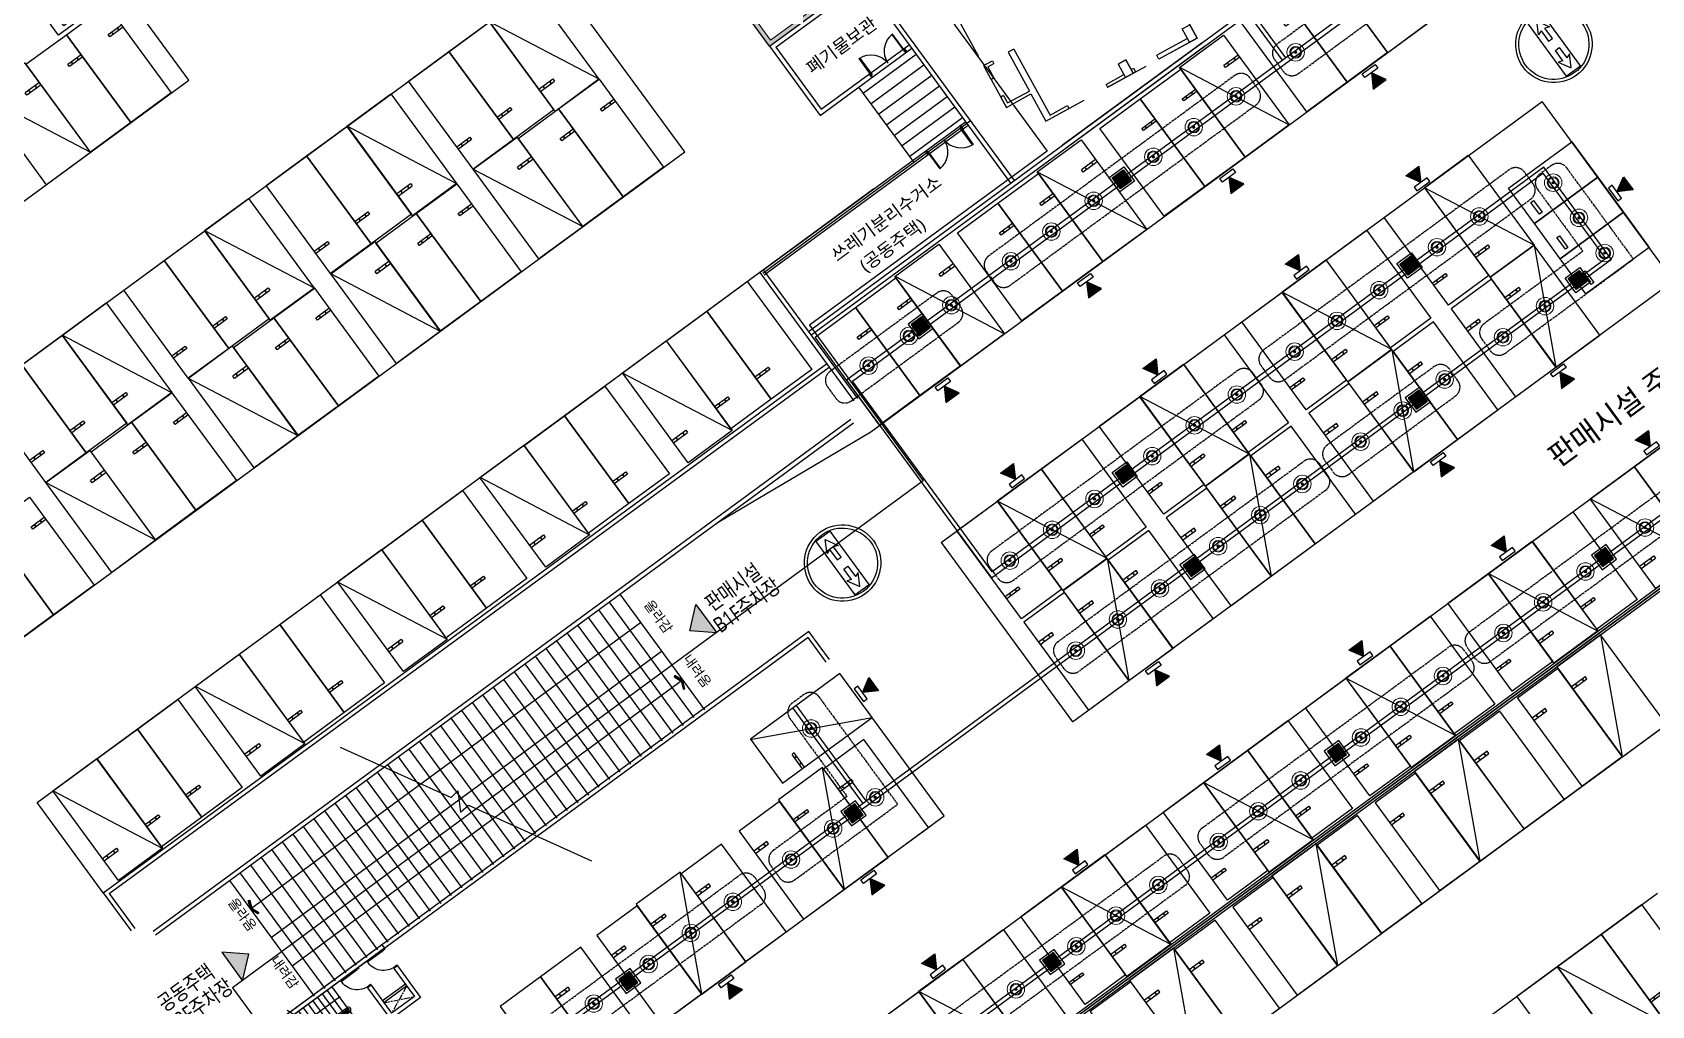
# Model space of a CAD drawing. Header units: millimetres. Extents: x 75184266 to 76346726, y -35850126 to -33679385.
# Drawn here: x 75401790 to 75476081, y -34587487 to -34542868 of the extents above; entities that cross this region are included whole.
import ezdxf
from ezdxf.enums import TextEntityAlignment as Align

# ---------------------------------------------------------------- set-up
doc = ezdxf.new("R2010")
doc.units = ezdxf.units.MM
doc.header["$LTSCALE"] = 50
doc.header["$MEASUREMENT"] = 0
for name, pattern in [('ACAD_ISO10W100', [18.5, 12, -3, 0.5, -3]), ('CONTINOUS', [0]), ('HIDDEN', [0.375, 0.25, -0.125]), ('XR-지하3층$0$H', [1.3, 0.8, -0.5]), ('XR-지하3층$0$HIDDEN2', [0.1875, 0.125, -0.0625]), ('단지배치도$0$PHANTOM2', [31.75, 15.875, -3.175, 3.175, -3.175, 3.175, -3.175])]:
    doc.linetypes.add(name, pattern=pattern)
doc.layers.get('0').update_dxf_attribs({"linetype": 'CONTINUOUS'})
doc.layers.add('1-주차면센서', color=3, linetype='CONTINUOUS', lineweight=15)
for name, color, linetype in [('2-주차안내등', 2, 'CONTINUOUS'), ('3-SIO', 1, 'CONTINUOUS'), ('CON', 2, 'CONTINUOUS'), ('DK1', 6, 'CONTINUOUS'), ('DOOR', 7, 'CONTINUOUS'), ('HD', 7, 'CONTINUOUS'), ('open', 1, 'ACAD_ISO10W100'), ('PARKING', 7, 'CONTINUOUS'), ('RACEWAY', 4, 'HIDDEN'), ('W1', 3, 'CONTINUOUS'), ('XR-지하3층$0$1HIDDEN2', 1, 'XR-지하3층$0$HIDDEN2'), ('XR-지하3층$0$5', 5, 'CONTINUOUS'), ('XR-지하3층$0$a-door', 6, 'CONTINUOUS'), ('XR-지하3층$0$A-주차', 9, 'CONTINUOUS'), ('XR-지하3층$0$hat', 8, 'CONTINUOUS'), ('XR-지하3층$0$일반주차', 8, 'CONTINUOUS'), ('XR-지하3층$0$장애인', 11, 'CONTINUOUS'), ('XR-지하3층$0$확장형주차', 8, 'CONTINUOUS'), ('유도관제-RECWAY', 4, 'CONTINOUS')]:
    doc.layers.add(name, color=color, linetype=linetype)
doc.layers.add('건축', color=8, linetype='CONTINUOUS', plot=False)
doc.styles.add('XR-지하3층$0$맑은고딕', font='malgun.ttf')
doc.styles.add('XR-지하3층$0$울릉도m', font='malgun.ttf')
doc.styles.add('XR-지하3층$0$유형1', font='malgun.ttf')

# ---------------------------------------------------------------- blocks, each defined once
blk = doc.blocks.new('XR-지하3층$0$ARROWX')
blk.add_lwpolyline([(-0.2, -0.5), (-0.293, -0.463), (-0.108, 0), (-0.293, 0.463), (-0.2, 0.5), (0, 0)], close=True)
for points in [[(-0.2, 0.5), (-0.293, 0.463), (0, 0), (-0.108, 0)], [(0, 0), (-0.108, 0), (-0.2, -0.5), (-0.293, -0.463)]]:
    blk.add_solid(points)
blk = doc.blocks.new('XR-지하3층$0$확장형 주차')
at = {"layer": 'XR-지하3층$0$확장형주차', "color": 7}
for p, q in [((0, 3965), (800, 3965)), ((0, 3835), (800, 3835)), ((800, 3835), (800, 3965))]:
    blk.add_line(p, q, dxfattribs=at)
blk.add_lwpolyline([(2500, 5100), (0, 0)], dxfattribs=at)
blk.add_lwpolyline([(2500, 5091), (0, 5091), (0, -9), (2500, -9)], close=True, dxfattribs=at)
for centre in [(238, 3900), (613, 3900)]:
    blk.add_circle(centre, 17.5, dxfattribs=at)
blk = doc.blocks.new('XR-지하3층$0$일반형 주차')
at = {"layer": 'XR-지하3층$0$일반주차'}
for p, q in [((750, 3865), (0, 3865)), ((0, 3735), (750, 3735)), ((750, 3735), (750, 3865))]:
    blk.add_line(p, q, dxfattribs=at)
blk.add_lwpolyline([(2300, 5000), (0, 5000), (0, 0), (2300, 0)], close=True, dxfattribs=at)
for centre in [(238, 3800), (563, 3800)]:
    blk.add_circle(centre, 17.5, dxfattribs=at)
blk = doc.blocks.new('XR-지하3층$0$A$C73B52ADF')
at = {"layer": 'XR-지하3층$0$A-주차', "elevation": 0}
for points in [[(-2038, 2466), (-38, 2466), (-38, -1134), (-2038, -1134)], [(-1166, 2021), (-1166, 1871), (-1832, 1871), (-1832, 2021)]]:
    blk.add_lwpolyline(points, close=True, dxfattribs=at)
blk = doc.blocks.new('XR-지하3층$0$A$C5E3F3FAC')
at = {"layer": 'XR-지하3층$0$a-door'}
for p, q in [((90, 950), (50, 950)), ((50, 950), (50, 0)), ((90, 0), (90, 950)), ((1910, 950), (1950, 950)), ((1910, 0), (1910, 950)), ((1950, 950), (1950, 0)), ((50, 0), (90, 0)), ((1950, 0), (1910, 0))]:
    blk.add_line(p, q, dxfattribs=at)
at = {"layer": 'XR-지하3층$0$a-door', "color": 6}
for points in [[(0, 850), (0, 1050), (50, 1050), (50, 850)], [(2000, 850), (2000, 1050), (1950, 1050), (1950, 850)]]:
    blk.add_lwpolyline(points, close=True, dxfattribs=at)
at = {"layer": 'XR-지하3층$0$a-door', "color": 7}
for centre, start, end in [((-2, 999), 275.25016, 357.21379), ((2002, 999), 182.78621, 264.74984)]:
    blk.add_arc(centre, 1003, start, end, dxfattribs=at)
blk = doc.blocks.new('XR-지하3층$0$장애인 주차')
at = {"layer": 'XR-지하3층$0$5', "ltscale": 4}
h = blk.add_hatch(color=7, dxfattribs=at)
h.dxf.hatch_style = 1
h.paths.add_polyline_path([(3842, -695), (4402, -695), (4402, -1115), (3842, -1115)])
h.paths.add_polyline_path([(3892, -1065), (4352, -1065), (4352, -745), (3892, -745)], flags=16)
h.paths.add_polyline_path([(3982, -990), (3988, -973), (4011, -981), (4046, -898), (4136, -898), (4137, -881), (4072, -881), (4072, -863), (4138, -863), (4142, -810, -3.72247), (4161, -797), (4152, -916), (4058, -916), (4021, -1003)], flags=0)
h = blk.add_hatch(color=256, dxfattribs=at)
h.dxf.hatch_style = 1
h.paths.add_polyline_path([(4352, -1065), (4352, -745), (3892, -745), (3892, -1065)])
at = {"layer": 'XR-지하3층$0$hat'}
h = blk.add_hatch(color=7, dxfattribs=at)
edge = h.paths.add_edge_path()
edge.add_line((4161, -797), (4152, -916))
edge.add_line((4152, -916), (4058, -916))
edge.add_line((4058, -916), (4021, -1003))
edge.add_line((4021, -1003), (3982, -990))
edge.add_line((3982, -990), (3988, -973))
edge.add_line((3988, -973), (4011, -981))
edge.add_line((4011, -981), (4046, -898))
edge.add_line((4046, -898), (4136, -898))
edge.add_line((4136, -898), (4137, -881))
edge.add_line((4137, -881), (4072, -881))
edge.add_line((4072, -881), (4072, -863))
edge.add_line((4072, -863), (4138, -863))
edge.add_line((4138, -863), (4142, -810))
edge.add_arc((4140, -787), 22.8, -24.88273, 274.96983, ccw=False)
edge = h.paths.add_edge_path()
edge.add_line((4048, -981), (4058, -958))
edge.add_arc((4127, -942), 71.5, 192.8781, 416.16881)
edge.add_line((4167, -882), (4169, -863))
edge.add_arc((4127, -942), 89.2, 206.53502, 422.4866, ccw=False)
at = {"layer": 'XR-지하3층$0$장애인', "lineweight": 5, "true_color": 0xffffff}
blk.add_hatch(color=7, dxfattribs=at).paths.add_polyline_path([(2472, 3995), (2472, -1005), (3842, -1005), (3842, -805), (2672, -805), (2672, 3795), (5572, 3795), (5572, -805), (4402, -805), (4402, -1005), (5772, -1005), (5772, 3995)])
h = blk.add_hatch(color=7, dxfattribs=at)
h.paths.add_polyline_path([(5572, 2795), (5572, 3078), (4855, 3795), (4572, 3795)])
h.paths.add_polyline_path([(4572, 3045), (4572, 2762), (5572, 1762), (5572, 2045)])
h.paths.add_polyline_path([(4572, 2012), (4572, 1729), (5572, 729), (5572, 1012)])
h.paths.add_polyline_path([(5572, -304), (5572, -21), (4572, 979), (4572, 696)])
h.paths.add_polyline_path([(4572, -54), (4572, -336), (5041, -805), (5323, -805)])
h = blk.add_hatch(color=7, dxfattribs=at)
h.paths.add_polyline_path([(3763, 2216, -1), (3463, 2216, -1)])
h.paths.add_polyline_path([(3992, 1503, -0.343093), (3870, 1283), (3381, 1194), (3090, 708, -0.931653), (2987, 770), (3330, 1379), (3639, 1415, 0.446048), (3689, 1485), (3600, 1888, -0.596144), (3699, 2009), (4214, 1851), (4443, 1569, -0.883364), (4355, 1493), (4151, 1741), (3925, 1810)])
h.paths.add_polyline_path([(4053, 1393), (4055, 1528, -1.526545), (3257, 820), (3348, 969, 1.638056)])
at = {"layer": 'XR-지하3층$0$1HIDDEN2', "color": 11}
for points in [[(4161, -797), (4152, -916), (4058, -916), (4021, -1003), (3982, -990), (3988, -973), (4011, -981), (4046, -898), (4136, -898), (4137, -881), (4072, -881), (4072, -863), (4138, -863), (4142, -810)], [(4167, -882), (4169, -863)]]:
    blk.add_lwpolyline(points, dxfattribs=at)
for centre, radius, start, end in [((4127, -942), 89.2, 206.53502, 62.4866), ((4127, -942), 71.5, 192.8781, 56.16881), ((4140, -787), 22.8, 335.11727, 274.96983)]:
    blk.add_arc(centre, radius, start, end, dxfattribs=at)
at = {"layer": 'XR-지하3층$0$5', "lineweight": 5}
for p, q in [((4572, 3795), (4572, -805)), ((5572, 2795), (4572, 3795)), ((5572, 3078), (4855, 3795)), ((5572, 2045), (4572, 3045)), ((5572, 1762), (4572, 2762)), ((5572, 1012), (4572, 2012)), ((5572, 729), (4572, 1729)), ((5572, -21), (4572, 979)), ((5572, -304), (4572, 696)), ((5323, -805), (4572, -54)), ((5041, -805), (4572, -336))]:
    blk.add_line(p, q, dxfattribs=at)
at = {"layer": 'XR-지하3층$0$5', "ltscale": 4}
for p, q in [((4165, -1005), (4165, -805)), ((4165, -805), (4165, -905))]:
    blk.add_line(p, q, dxfattribs=at)
at = {"layer": 'XR-지하3층$0$5', "lineweight": 5}
for points in [[(3842, -1005), (2472, -1005), (2472, 3995), (5772, 3995), (5772, -1005), (4402, -1005)], [(3842, -805), (2672, -805), (2672, 3795), (5572, 3795), (5572, -805), (4402, -805)]]:
    blk.add_lwpolyline(points, dxfattribs=at)
at = {"layer": 'XR-지하3층$0$5', "ltscale": 4}
for points in [[(3842, -695), (3842, -1115), (4402, -1115), (4402, -695)], [(3892, -745), (3892, -1065), (4352, -1065), (4352, -745)]]:
    blk.add_lwpolyline(points, close=True, dxfattribs=at)
at = {"layer": 'XR-지하3층$0$장애인', "color": 8, "lineweight": 5}
for p, q in [((3689, 1485), (3600, 1888, 0)), ((3699, 2009, 0), (4214, 1851, 0)), ((3925, 1810, 0), (4151, 1741, 0)), ((4055, 1528), (4053, 1393)), ((4151, 1741, 0), (4355, 1493, 0)), ((4214, 1851, 0), (4443, 1569, 0)), ((3348, 969), (3257, 820))]:
    blk.add_line(p, q, dxfattribs=at)
at = {"layer": 'XR-지하3층$0$장애인', "color": 7, "lineweight": 5}
for points in [[(3523, 2720), (2773, 2720), (2773, 2870), (3523, 2870)], [(4473, 2720), (3723, 2720), (3723, 2870), (4473, 2870)]]:
    blk.add_lwpolyline(points, close=True, dxfattribs=at)
at = {"layer": 'XR-지하3층$0$장애인', "color": 8, "lineweight": 5}
for points in [[(3992, 1503, -0.343093), (3870, 1283), (3381, 1194), (3094, 715)], [(3094, 715, -1.000002), (2987, 770), (3330, 1379), (3640, 1415)]]:
    blk.add_lwpolyline(points, format="xyb", dxfattribs=at)
at = {"layer": 'XR-지하3층$0$장애인', "color": 8, "lineweight": 5, "extrusion": (0.976964, 0.213404, 0), "elevation": 4221}
blk.add_lwpolyline([(617, 0), (931, 0)], dxfattribs=at)
at = {"layer": 'XR-지하3층$0$장애인', "color": 8, "lineweight": 5}
blk.add_circle((3613, 2216), 150, dxfattribs=at)
for centre, radius, start, end in [((3810, 1000), 582, 198.00599, 65.09494), ((3682, 1922, 0), 88.4, 79.11433, 202.31847), ((4394, 1537, 0), 58.8, 227.96553, 33.79043), ((3809, 1000), 462, 183.85247, 58.2396), ((3632, 1473), 57.7, 276.27861, 12.43535)]:
    blk.add_arc(centre, radius, start, end, dxfattribs=at)
blk = doc.blocks.new('2P-Dr204')
at = {"color": 0}
for p, q in [((29, 50), (29, 955)), ((65, 50), (65, 956)), ((29, 50), (0, 50)), ((0, 50), (0, -50)), ((29, 14), (29, 50)), ((65, 50), (29, 50)), ((50, 14), (29, 14)), ((50, -50), (50, 14)), ((950, 14), (950, -50)), ((971, 14), (950, 14)), ((971, 14), (950, 14)), ((971, 50), (971, 14)), ((1000, 50), (971, 50)), ((1000, -50), (1000, 50)), ((50, -50), (0, -50)), ((1000, -50), (950, -50))]:
    blk.add_line(p, q, dxfattribs=at)
blk.add_arc((65, 50), 906, 0, 92.22942, dxfattribs=at)
blk = doc.blocks.new('A$C3C7850DE')
at = {"layer": 'CON', "ltscale": 100}
for p, q in [((-9, 7422), (-9, 222)), ((-9, 7422), (191, 7422)), ((191, 7422), (191, 422)), ((1191, 7422), (1191, 7222, 0)), ((1191, 7422), (2991, 7422)), ((1191, 7222), (2791, 7222)), ((2791, 7222), (2791, 5922)), ((2991, 7422), (2991, 222)), ((1191, 5922), (2791, 5922)), ((1191, 5922, 0), (1191, 5722, 0)), ((1191, 5722), (2791, 5722)), ((2791, 5722), (2791, 422)), ((-9, 222), (2991, 222)), ((191, 422), (2791, 422))]:
    blk.add_line(p, q, dxfattribs=at)
at = {"layer": 'HD', "ltscale": 10}
for p, q in [((191, 4422), (1376, 4422)), ((191, 4152), (1376, 4152)), ((191, 3882), (1376, 3882)), ((783, 4422), (783, 2802)), ((1376, 4422), (1376, 1722)), ((1476, 4422), (1446, 4422)), ((1446, 1722), (1446, 4422)), ((1476, 4152), (1446, 4152)), ((1476, 3882), (1446, 3882)), ((1476, 4422), (1476, 1722)), ((1506, 4422), (1476, 4422)), ((1506, 4422), (1506, 1722)), ((1506, 4422), (1536, 4422)), ((1536, 4152), (1506, 4152)), ((1536, 3882), (1506, 3882)), ((1536, 1722), (1536, 4422)), ((1606, 4422), (1606, 1722)), ((1606, 4422), (2791, 4422)), ((2791, 4152), (1606, 4152)), ((2791, 3882), (1606, 3882)), ((2198, 4422), (2198, 1097)), ((191, 3612), (1376, 3612)), ((191, 3342), (1376, 3342)), ((191, 3072), (1376, 3072)), ((1476, 3612), (1446, 3612)), ((1476, 3342), (1446, 3342)), ((1476, 3072), (1446, 3072)), ((1536, 3612), (1506, 3612)), ((1536, 3342), (1506, 3342)), ((1536, 3072), (1506, 3072)), ((2791, 3612), (1606, 3612)), ((2791, 3342), (1606, 3342)), ((2791, 3072), (1606, 3072)), ((191, 2802), (1376, 2802)), ((191, 2532), (1376, 2532)), ((191, 2262), (1376, 2262)), ((783, 2262), (783, 1097)), ((1476, 2802), (1446, 2802)), ((1476, 2532), (1446, 2532)), ((1476, 2262), (1446, 2262)), ((1536, 2802), (1506, 2802)), ((1536, 2532), (1506, 2532)), ((1536, 2262), (1506, 2262)), ((2791, 2802), (1606, 2802)), ((2791, 2532), (1606, 2532)), ((2791, 2262), (1606, 2262)), ((191, 1992), (1376, 1992)), ((191, 1722), (1376, 1722)), ((1476, 1992), (1446, 1992)), ((1476, 1722), (1446, 1722)), ((1506, 1722), (1476, 1722)), ((1536, 1992), (1506, 1992)), ((1536, 1722), (1506, 1722)), ((2791, 1992), (1606, 1992)), ((2791, 1722), (1606, 1722)), ((2198, 1097), (783, 1097))]:
    blk.add_line(p, q, dxfattribs=at)
blk.add_lwpolyline([(-159, 2141), (734, 2513), (779, 2461), (788, 2602), (833, 2551), (1726, 2943)], dxfattribs=at)
for points in [[(663, 2870), (783, 2802), (904, 2871), (886, 2900), (783, 2841), (680, 2900)], [(663, 2193), (783, 2262), (904, 2193), (886, 2163), (783, 2222), (680, 2164)]]:
    blk.add_lwpolyline(points, close=True, dxfattribs=at)
for centre in [(783, 4422), (783, 4422), (2198, 4422), (2198, 4422)]:
    blk.add_circle(centre, 30, dxfattribs=at)
for centre, radius, start, end in [((1491, 4422), 115, 0.00005, 180.00005), ((1491, 4422), 45, 0.00005, 180.00005), ((1491, 1722), 115, 180.00005, 0.00005), ((1491, 1722), 45, 180.00005, 0.00005)]:
    blk.add_arc(centre, radius, start, end, dxfattribs=at)
at = {"layer": 'open', "ltscale": 0.5}
for p, q in [((2191, 7222), (2791, 5922)), ((2191, 5922), (2791, 7222))]:
    blk.add_line(p, q, dxfattribs=at)
at = {"layer": 'W1', "ltscale": 100}
for p, q in [((2091, 7222), (2091, 5922)), ((2191, 7222), (2191, 5922))]:
    blk.add_line(p, q, dxfattribs=at)
at = {"layer": 'DOOR', "extrusion": (-1.015e-13, 9.27e-13, -1), "zscale": -1, "rotation": 180.0000577049292}
for p in [(-191, 7372, 0), (-191, 5872, 0)]:
    blk.add_blockref('2P-Dr204', p, dxfattribs=at)
blk = doc.blocks.new('sdvfr')
at = {"layer": 'DK1'}
for p, q in [((-945351, 1790459), (-944567, 1790896)), ((-944567, 1790896), (-944674, 1790612)), ((-941645, 1790459), (-942429, 1790896)), ((-942429, 1790896), (-942322, 1790612)), ((-944567, 1790022), (-945351, 1790459)), ((-943860, 1790612), (-944674, 1790612)), ((-944674, 1790306), (-943860, 1790306)), ((-944674, 1790306), (-944567, 1790022)), ((-943860, 1790306), (-943860, 1790612)), ((-943136, 1790306), (-943136, 1790612)), ((-943136, 1790612), (-942322, 1790612)), ((-942322, 1790306), (-943136, 1790306)), ((-942429, 1790022), (-941645, 1790459)), ((-942322, 1790306), (-942429, 1790022))]:
    blk.add_line(p, q, dxfattribs=at)
blk.add_lwpolyline([(-941398, 1789894), (-941398, 1791024), (-945598, 1791024), (-945598, 1789894)], close=True, dxfattribs=at)
at = {"layer": 'DK1', "color": 2}
for radius in [2428, 2228]:
    blk.add_circle((-943498, 1790459), radius, dxfattribs=at)
blk = doc.blocks.new('rehw6')
at = {"layer": '3-SIO'}
for points in [[(406938, -283999), (406938, -284825), (407763, -284825), (407763, -283999)], [(407038, -284099), (407038, -284725), (407663, -284725), (407663, -284099)]]:
    blk.add_lwpolyline(points, close=True, dxfattribs=at)
for points in [[(407038, -284099), (407663, -284725), (407663, -284099), (407038, -284725)], [(407663, -284099), (407038, -284725), (407663, -284725), (407038, -284099)]]:
    blk.add_solid(points, dxfattribs=at)
blk = doc.blocks.new('TIS-주차면센서(확대)')
at = {"layer": '1-주차면센서'}
blk.add_hatch(color=256, dxfattribs=at).paths.add_polyline_path([(43.5, 0, 1), (-43.5, 0, 1)])
h = blk.add_hatch(color=256, dxfattribs=at)
edge = h.paths.add_edge_path()
edge.add_arc((0, 0), 43.5, 0, 360)
for radius in [303.5, 203.5, 173.5, 43.5]:
    blk.add_circle((0, 0), radius, dxfattribs=at)
blk = doc.blocks.new('fh52f')
at = {"layer": '2-주차안내등'}
for points in [[(399980, -281538), (399333, -281164), (399333, -281912)], [(399980, -281903), (399980, -281173), (400188, -281173), (400188, -281903)]]:
    blk.add_lwpolyline(points, close=True, dxfattribs=at)
blk.add_solid([(399333, -281912), (399333, -281164), (399980, -281538)], dxfattribs=at)

msp = doc.modelspace()

# ---------------------------------------------------------------- hatches: boundary and pattern name
at = {"layer": '건축', "ltscale": 1000}
h = msp.add_hatch(color=256, dxfattribs=at)
h.dxf.hatch_style = 1
h.paths.add_polyline_path([(75433189, -34570401.7), (75431950.3, -34570305.8), (75432232.7, -34569096)])
h = msp.add_hatch(color=256, dxfattribs=at)
h.dxf.hatch_style = 1
h.paths.add_polyline_path([(75411435.4, -34586346.9), (75411716.5, -34585136.7), (75410477.8, -34585042.1)])

# ---------------------------------------------------------------- linework, layer by layer
at = {"layer": 'PARKING', "color": 241, "linetype": '단지배치도$0$PHANTOM2', "ltscale": 0.1, "elevation": 0}
for points in [[(75458779.6, -34544112.2), (75459173.5, -34544649.5, 0.4142136), (75459872.4, -34544757.1), (75471163.1, -34536479.4, 0.4142136), (75471270.7, -34535780.5), (75470876.8, -34535243.2, 0.4142136), (75470177.9, -34535135.6), (75458887.2, -34543413.4, 0.4142136)], [(75445554, -34553820.4), (75445947.9, -34554357.6, 0.4142136), (75446646.8, -34554465.2), (75457937.5, -34546187.5, 0.4142136), (75458045.1, -34545488.6), (75457651.2, -34544951.4, 0.4142136), (75456952.3, -34544843.8), (75445661.6, -34553121.5, 0.4142136)], [(75458154.3, -34558141.1), (75458548.2, -34558678.3, 0.4142136), (75459247.1, -34558785.9), (75470537.8, -34550508.2, 0.4142136), (75470645.4, -34549809.3), (75470251.5, -34549272.1, 0.4142136), (75469552.6, -34549164.5), (75458261.9, -34557442.2, 0.4142136)], [(75445687.4, -34567349.6), (75446081.3, -34567886.9, 0.4142136), (75446780.2, -34567994.5), (75458070.8, -34559716.7, 0.4142136), (75458178.4, -34559017.9), (75457784.5, -34558480.6, 0.4142136), (75457085.7, -34558373), (75445795, -34566650.7, 0.4142136)], [(75468008.4, -34571588.7), (75467614.5, -34571051.5, -0.4142136), (75467722.1, -34570352.6), (75479012.5, -34562074.6, -0.4142136), (75479711.4, -34562182.2), (75480105.3, -34562719.5, -0.4142136), (75479997.7, -34563418.3), (75468707.3, -34571696.3, -0.4142136)], [(75449126.5, -34572040.4), (75448732.6, -34571503.1, -0.4142136), (75448840.2, -34570804.2), (75460130.7, -34562526.2, -0.4142136), (75460829.5, -34562633.8), (75461223.5, -34563171.1, -0.4142136), (75461115.9, -34563870), (75449825.4, -34572148, -0.4142136)], [(75455750, -34580576), (75455356, -34580038.7, -0.4142136), (75455463.6, -34579339.9), (75466754.1, -34571061.9, -0.4142136), (75467453, -34571169.5), (75467846.9, -34571706.7, -0.4142136), (75467739.3, -34572405.6), (75456448.8, -34580683.6, -0.4142136)], [(75442685, -34590154.5), (75442291.1, -34589617.3, -0.4142136), (75442398.7, -34588918.4), (75453689.2, -34580640.4, -0.4142136), (75454388.1, -34580748), (75454782, -34581285.2, -0.4142136), (75454674.4, -34581984.1), (75443383.9, -34590262.1, -0.4142136)], [(75423234.7, -34591023.4), (75422840.8, -34590486.2, -0.4142136), (75422948.4, -34589787.3), (75434238.8, -34581509.3, -0.4142136), (75434937.7, -34581616.9), (75435331.6, -34582154.1, -0.4142136), (75435224, -34582853), (75423933.6, -34591131, -0.4142136)]]:
    msp.add_lwpolyline(points, format="xyb", close=True, dxfattribs=at)
at = {"layer": 'PARKING', "color": 241, "linetype": '단지배치도$0$PHANTOM2', "ltscale": 0.1}
for points in [[(75472923.9, -34552902.5), (75468391.4, -34556225.5, 0.4142136), (75468283.8, -34556924.3), (75468677.7, -34557461.6, 0.4142136), (75469376.6, -34557569.2), (75475252.8, -34553261.1), (75472185.9, -34549077.8, 0.4142136), (75471487, -34548970.2), (75470949.8, -34549364.1, 0.4142136), (75470842.1, -34550063), (75472923.9, -34552902.5)], [(75444383.2, -34555461.7), (75443989.3, -34554924.4, 0.4142136), (75443290.4, -34554816.8), (75438376.5, -34558419.4, 0.4142136), (75438268.9, -34559118.3), (75438662.8, -34559655.6, 0.4142136), (75439361.7, -34559763.2), (75444275.6, -34556160.5, 0.4142136)], [(75467194.9, -34558835.8), (75466801, -34558298.5, 0.4142136), (75466102.1, -34558190.9), (75461188.2, -34561793.5, 0.4142136), (75461080.6, -34562492.4), (75461474.5, -34563029.7, 0.4142136), (75462173.3, -34563137.3), (75467087.2, -34559534.7, 0.4142136)]]:
    msp.add_lwpolyline(points, format="xyb", close=True, dxfattribs=at)
at = {"layer": 'PARKING', "color": 241, "linetype": '단지배치도$0$PHANTOM2', "ltscale": 0.1, "elevation": 0}
msp.add_lwpolyline([(75439165.7, -34577897.4), (75435775.5, -34580383.1, 0.4142136), (75435667.9, -34581081.9), (75436061.8, -34581619.2, 0.4142136), (75436760.7, -34581726.8), (75441494.6, -34578256), (75437886.7, -34573334.8, 0.4142136), (75437187.8, -34573227.2), (75436650.5, -34573621.1, 0.4142136), (75436542.9, -34574319.9), (75439165.7, -34577897.4)], format="xyb", dxfattribs=at)
at = {"layer": '건축'}
for p, q in [((75435615.8, -34543503.4), (75403662.2, -34499919.4)), ((75408969.2, -34545053.2), (75394837.9, -34525778.3)), ((75392193.6, -34564792), (75425748, -34540191.7)), ((75431719.8, -34548337.1), (75425748, -34540191.7)), ((75454260.2, -34541358, 0), (75455232.1, -34543128.8)), ((75454785.2, -34543146, 0), (75453382.5, -34543915.8, 0)), ((75455232.1, -34543128.8), (75453478.8, -34544091.1, 0)), ((75445833.3, -34544169.2), (75445905.4, -34544300.7)), ((75445833.3, -34544169.2), (75445905.4, -34544300.7)), ((75446552.1, -34543774.6), (75447531.2, -34545558.6)), ((75446815.1, -34543630.3), (75448479.8, -34546663.5)), ((75451958.5, -34544127), (75452295.3, -34544740.6)), ((75453478.8, -34544091.1, 0), (75453382.5, -34543915.8, 0)), ((75445425.6, -34544392.9, 0), (75445466.5, -34544467.4, 0)), ((75445629.3, -34544452.2), (75445905.9, -34544956.3)), ((75451607.8, -34544319.4), (75451944.6, -34544933.1)), ((75388645.3, -34559953.7), (75408969.2, -34545053.2)), ((75445905.9, -34544956.3), (75445774.4, -34545028.5)), ((75451048.4, -34545253.8), (75451120.6, -34545385.3)), ((75451048.4, -34545253.8), (75451120.6, -34545385.3)), ((75446348.6, -34545762.8), (75446217.1, -34545835)), ((75446348.6, -34545762.8), (75446536.2, -34546104.7)), ((75447603.4, -34545690.1), (75448289, -34546939.4)), ((75449277.6, -34546225.7), (75449349.7, -34546357.2)), ((75398165.4, -34572937.4), (75431719.8, -34548337.1)), ((75402008.7, -34578179.5), (75440401.9, -34550031.6)), ((75405038.9, -34582312.8), (75402008.7, -34578179.5))]:
    msp.add_line(p, q, dxfattribs=at)
at = {"layer": '건축', "ltscale": 1000}
for p, q in [((75440255.1, -34561174.9), (75512999.3, -34507842.6)), ((75443480.8, -34566249.7), (75471061.6, -34546028.9)), ((75477092.5, -34554254.9), (75471061.6, -34546028.9)), ((75449511.7, -34574475.7), (75477092.5, -34554254.9)), ((75425969.8, -34598927.1), (75480521.8, -34558932.4)), ((75433249.6, -34565318.8), (75440255.1, -34561174.9)), ((75443480.8, -34566249.7), (75449511.7, -34574475.7)), ((75427767.7, -34569340.3), (75431652.6, -34574640.5)), ((75428251.6, -34568985.6), (75432136.5, -34574285.7, 0)), ((75426799.7, -34570049.6), (75430684.7, -34575349.8)), ((75427283.6, -34569694.9), (75431168.6, -34574995)), ((75425831.9, -34570759.1), (75429716.9, -34576059.3, 0)), ((75426315.8, -34570404.4), (75430200.8, -34575704.5)), ((75424864.1, -34571468.6), (75428749.1, -34576768.8)), ((75425348, -34571113.9), (75429233, -34576414)), ((75423896.4, -34572178.1), (75427781.3, -34577478.2)), ((75424380.3, -34571823.4), (75428265.2, -34577123.5)), ((75422928.6, -34572887.6), (75426813.5, -34578187.7)), ((75423412.5, -34572532.9), (75427297.4, -34577833)), ((75421960.8, -34573597.1), (75425845.7, -34578897.2)), ((75422444.7, -34573242.4), (75426329.6, -34578542.5)), ((75426427.2, -34611487.4), (75478122.3, -34573587.2)), ((75420993, -34574306.6), (75424877.9, -34579606.7)), ((75421476.9, -34573951.8), (75425361.8, -34579252)), ((75419541.1, -34575371), (75423426.4, -34580670.8, 0)), ((75420025.2, -34575016.1), (75423910.1, -34580316.2)), ((75420509.1, -34574661.3), (75424394, -34579961.5)), ((75418573.5, -34576080.3), (75422458.5, -34581380.4)), ((75419057.2, -34575725.7), (75422942.5, -34581025.6, 0)), ((75417605.7, -34576789.8), (75421490.7, -34582089.9)), ((75418089.6, -34576435.1), (75421974.6, -34581735.2)), ((75416637.9, -34577499.3), (75420522.9, -34582799.4)), ((75417121.8, -34577144.6), (75421006.8, -34582444.7)), ((75426427.2, -34611487.4), (75472799.6, -34577489.6)), ((75415670.1, -34578208.8), (75419555.1, -34583508.9)), ((75416154, -34577854), (75420039, -34583154.2)), ((75414702.3, -34578918.3), (75418587.3, -34584218.4)), ((75415186.2, -34578563.5), (75419071.2, -34583863.7)), ((75422540.8, -34594249.8), (75443622.3, -34578793.9)), ((75413734.5, -34579627.8), (75417619.5, -34584927.9)), ((75414218.4, -34579273), (75418103.4, -34584573.2)), ((75412766.7, -34580337.3), (75416651.7, -34585637.4)), ((75413250.6, -34579982.5), (75417135.6, -34585282.6)), ((75411798.9, -34581046.8), (75415683.9, -34586346.9)), ((75412282.8, -34580692), (75416167.8, -34585992.1)), ((75410831.2, -34581756.2), (75414716.1, -34587056.4)), ((75411315.1, -34581401.5), (75415200, -34586701.6)), ((75429974.8, -34616326.2), (75476347.2, -34582328.4))]:
    msp.add_line(p, q, dxfattribs=at)
at = {"layer": '건축', "ltscale": 100}
for p, q in [((75437393.6, -34556583.5), (75463362.2, -34537544.7)), ((75437511.9, -34556744.8), (75463641.7, -34537587.7)), ((75437721.9, -34537580.8, 0), (75446668.4, -34549783.7, 0)), ((75438001.4, -34537623.8, 0), (75446829.7, -34549665.4, 0)), ((75435615.8, -34543503.4, 0), (75439809.7, -34540428.6, 0)), ((75435895.3, -34543546.4, 0), (75439928, -34540589.9, 0)), ((75437982.8, -34546393.7), (75442015.4, -34543437.1)), ((75449059.7, -34548023.9), (75455453.7, -34543336.3)), ((75437939.7, -34546673.2), (75442133.7, -34543598.4)), ((75442341.5, -34543881.9), (75439922.1, -34545655.7)), ((75449178, -34548185.2), (75455572, -34543497.5)), ((75442696.3, -34544365.8), (75440276.9, -34546139.6)), ((75443051, -34544849.7), (75440631.6, -34546623.5)), ((75443405.8, -34545333.6), (75440986.4, -34547107.4)), ((75443760.6, -34545817.5), (75441341.1, -34547591.3)), ((75444115.3, -34546301.3), (75441695.9, -34548075.1)), ((75435243.6, -34553819.9), (75444599, -34546961)), ((75435302.7, -34553900.6), (75444819.4, -34546923.4)), ((75435361.8, -34553981.2), (75444717.2, -34547122.3)), ((75444470.1, -34546785.2), (75442050.7, -34548559)), ((75423352.6, -34607293.7), (75479322.1, -34566259.8))]:
    msp.add_line(p, q, dxfattribs=at)
at = {"layer": '건축', "ltscale": 0.5}
for p, q in [((75435615.8, -34543503.4, 0), (75437939.7, -34546673.2)), ((75435895.3, -34543546.4, 0), (75437982.8, -34546393.7, 0)), ((75442258.5, -34548842.5), (75439714.3, -34545372.2)), ((75435321.1, -34553756.6), (75439640.5, -34559648.1)), ((75435159.8, -34553874.8), (75439479.2, -34559766.3)), ((75407324, -34584078.1), (75439346.8, -34560600.6)), ((75407442.3, -34584239.4), (75439465.1, -34560761.9)), ((75423411.7, -34607374.4), (75479219.9, -34566458.7)), ((75423456.4, -34607093.6), (75479262.9, -34566179.2)), ((75428735.4, -34568630.8), (75432620.4, -34573931)), ((75429694.1, -34569944.6), (75411791.3, -34583067.2)), ((75437418.8, -34570332.3), (75410644.5, -34589960.6)), ((75437375.8, -34570611.9), (75410762.8, -34590121.9)), ((75438201.7, -34571738.5), (75437375.8, -34570611.9)), ((75438363, -34571620.3), (75437418.8, -34570332.3)), ((75430654.4, -34571253.5), (75412751.8, -34584378)), ((75431615.7, -34572563.8), (75413711.8, -34585687.2)), ((75405039.5, -34582312.4, 0), (75406325.9, -34584067)), ((75405319.2, -34582355.7, 0), (75406487.2, -34583948.7))]:
    msp.add_line(p, q, dxfattribs=at)
at = {"layer": '건축'}
for points in [[(75405276.9, -34489566.3), (75448341.7, -34548305.9), (75437440.5, -34556298), (75442666.2, -34563425.7), (75410966.7, -34586666.1), (75425132.9, -34605988.5), (75479241.4, -34566318.9), (75534889.6, -34642222)], [(75445557.1, -34544320.7), (75445833.3, -34544169.2)], [(75451607.8, -34544319.4), (75451958.5, -34544127)], [(75445774.4, -34545028.5), (75445466.5, -34544467.4)], [(75445629.3, -34544452.2), (75445905.4, -34544300.7)], [(75451048.4, -34545253.8), (75451872.5, -34544801.6)], [(75451120.6, -34545385.3), (75452409.2, -34544678.1)], [(75452199.1, -34544565.3), (75452313, -34544502.7)], [(75446536.2, -34546104.7), (75447531.2, -34545558.6)], [(75451048.4, -34545253.8), (75451120.6, -34545385.3)], [(75451048.4, -34545253.8), (75451120.6, -34545385.3)], [(75446476.9, -34546308.4), (75446217.1, -34545835)], [(75446476.9, -34546308.4), (75447603.4, -34545690.1)], [(75448289, -34546939.4), (75449349.7, -34546357.2)], [(75448479.8, -34546663.5), (75449277.6, -34546225.7)], [(75449277.6, -34546225.7), (75449349.7, -34546357.2)], [(75449277.6, -34546225.7), (75449349.7, -34546357.2)]]:
    msp.add_lwpolyline(points, dxfattribs=at)
at = {"layer": '건축', "linetype": 'XR-지하3층$0$H', "ltscale": 50}
msp.add_lwpolyline([(75444213.2, -34542183.7), (75446476.9, -34546308.4), (75447603.4, -34545690.1), (75448289, -34546939.4), (75455232.1, -34543128.8), (75453350.9, -34539701.1)], dxfattribs=at)
at = {"layer": '건축', "ltscale": 0.5}
msp.add_lwpolyline([(75454895.3, -34542515.2), (75455232.1, -34543128.8), (75454881.4, -34543321.3), (75454544.6, -34542707.6)], close=True, dxfattribs=at)
for points in [[(75446815.1, -34543630.3), (75446552.1, -34543774.6)], [(75451944.6, -34544933.1), (75452295.3, -34544740.6), (75451958.5, -34544127), (75451607.8, -34544319.4)], [(75415909.7, -34575643.6), (75421005.1, -34577943.6), (75421305.9, -34577644.2), (75421436.4, -34578617.3), (75421800.8, -34578302.7), (75427447.3, -34580851.4)]]:
    msp.add_lwpolyline(points, dxfattribs=at)
at = {"layer": '건축', "elevation": 0}
for points in [[(75445557.1, -34544320.7), (75445425.6, -34544392.9)], [(75452313, -34544502.7), (75452409.2, -34544678.1)], [(75452337.1, -34544546.6), (75452409.2, -34544678.1)], [(75452337.1, -34544546.6), (75452409.2, -34544678.1)]]:
    msp.add_lwpolyline(points, dxfattribs=at)
at = {"layer": '건축', "ltscale": 0.5, "elevation": 0}
for points in [[(75405039.5, -34582312.4), (75438229.8, -34558062.3)], [(75405319.2, -34582355.7), (75438348.1, -34558223.6)]]:
    msp.add_lwpolyline(points, dxfattribs=at)
at = {"layer": '건축', "ltscale": 1000, "elevation": 0}
msp.add_lwpolyline([(75433189, -34570401.7), (75431950.3, -34570305.8), (75431950.3, -34570305.8), (75432232.7, -34569096)], close=True, dxfattribs=at)
msp.add_lwpolyline([(75443622.3, -34578793.9), (75438836, -34572265.5)], dxfattribs=at)
at = {"layer": '건축', "ltscale": 1000}
msp.add_lwpolyline([(75411435.4, -34586346.9), (75411716.5, -34585136.7), (75411716.5, -34585136.7), (75410477.8, -34585042.1)], close=True, dxfattribs=at)
at = {"layer": '유도관제-RECWAY', "color": 201, "ltscale": 0.5}
for p, q in [((75510700.9, -34506344), (75439143.1, -34558807.8)), ((75439422.6, -34558850.9, 0), (75510656.3, -34506624.7, 0)), ((75446205.8, -34526568.7), (75459137.5, -34544148.6)), ((75459298.8, -34544030.3, 0), (75446355.7, -34526435, 0)), ((75445789.4, -34567873.1, 0), (75471090.9, -34549322.8, 0)), ((75471133.9, -34549043.3), (75445832.5, -34567593.5)), ((75471090.9, -34549322.8, 0), (75473959.5, -34553235.4, 0)), ((75474239, -34553278.5), (75471133.9, -34549043.3)), ((75422689.5, -34590824.8, 0), (75473959.5, -34553235.4, 0)), ((75474239, -34553278.5), (75422969.1, -34590867.9)), ((75439143.1, -34558807.8), (75445789.4, -34567873.1)), ((75445832.5, -34567593.5, 0), (75439422.6, -34558850.9, 0)), ((75480001.6, -34562660.8, 0), (75429296.3, -34599836.2, 0)), ((75429339.4, -34599556.6, 0), (75480044.6, -34562381.3)), ((75436679.5, -34573846.5, 0), (75439884.5, -34578218, 0)), ((75440045.8, -34578099.8), (75436840.8, -34573728.2))]:
    msp.add_line(p, q, dxfattribs=at)

# ---------------------------------------------------------------- block references
at = {"layer": '2-주차안내등'}
for p, rotation in [((75472487.6, -35033765.1), 126.2261623358246), ((75465955.1, -35038554.3), 126.2261623358246), ((75459422.7, -35043343.6), 126.2261623356564), ((75481140.5, -35047492.8), 126.2275202621917), ((75452890.2, -35048132.8), 126.2261623356564), ((75475621.7, -35051550.5), 126.2275202621917), ((75462557, -35061129.4), 126.2275202621917), ((75449492.3, -35070708.2), 126.2275202621507), ((75442959.9, -35075497.5), 126.2275202622348)]:
    msp.add_blockref('fh52f', p, dxfattribs=dict(at, rotation=rotation))
at = {"layer": '2-주차안내등', "xscale": -1}
for p, rotation in [((75001881.6, -34393809), 126.2677106195414), ((75630429.7, -34086568.4), 36.26770814137068), ((74996351.8, -34397851.8), 126.2677106195414), ((74989819.3, -34402641), 126.2677106195539), ((75012413.3, -34405915.5), 126.2677106194945), ((74983286.9, -34407430.3), 126.2677106195414), ((75005796.5, -34410755.4), 126.2677106196563), ((74999264, -34415544.7), 126.2677106196563), ((75595813.6, -34109529.1), 36.26770814144918), ((74992731.6, -34420333.9), 126.2677106196563), ((74986199.1, -34425123.2), 126.2677106195722), ((74979666.7, -34429912.4), 126.2677106195414)]:
    msp.add_blockref('fh52f', p, dxfattribs=dict(at, rotation=rotation))
at = {"layer": 'PARKING', "zscale": 1.319999999948777}
for p, xscale, yscale, rotation in [((75459751.3, -34543781.7), -1.320000000298023, 1.320000000298023, 90), ((75457014.6, -34545799.3), -1.320000000298023, 1.320000000298023, 90), ((75455073.7, -34547211), -1.320000000298023, 1.320000000298023, 90), ((75453218.8, -34548570.9), -1.320000000298023, 1.320000000298023, 90), ((75450482.1, -34550588.6), -1.320000000298023, 1.320000000298023, 90), ((75448541.3, -34552000.3), -1.320000000298023, 1.320000000298023, 90), ((75468176.2, -34551306), -1.320000000298023, 1.320000000298023, 90), ((75466235.4, -34552717.7), -1.320000000298023, 1.320000000298023, 90), ((75446686.4, -34553360.2), -1.320000000298023, 1.320000000298023, 90), ((75463584.6, -34554683.6), -1.320000000298023, 1.320000000298023, 90), ((75443949.7, -34555377.8), -1.320000000298023, 1.320000000298023, 90), ((75471191.4, -34555418.6), 1.319999999436676, 1.319999999436676, 162.4952305648897), ((75461643.8, -34556095.3), -1.320000000298023, 1.320000000298023, 90), ((75442008.8, -34556789.5), -1.320000000298023, 1.320000000298023, 90), ((75469261.3, -34556844.9), 1.319999999436676, 1.319999999436676, 162.4952305648897), ((75459703, -34557507), -1.320000000298023, 1.320000000298023, 90), ((75440153.9, -34558149.4), -1.320000000298023, 1.320000000298023, 90), ((75466589.2, -34558781.7), 1.319999999436676, 1.319999999436676, 162.4952305648897), ((75457052.2, -34559472.9), -1.320000000298023, 1.320000000298023, 90), ((75464659.1, -34560208), 1.319999999436676, 1.319999999436676, 162.4952305648897), ((75455111.3, -34560884.6), -1.320000000298023, 1.320000000298023, 90), ((75462729, -34561634.4), 1.319999999436676, 1.319999999436676, 162.4952305648897), ((75453170.5, -34562296.3), -1.320000000298023, 1.320000000298023, 90), ((75460056.8, -34563571.1), 1.319999999436676, 1.319999999436676, 162.4952305648897), ((75450519.7, -34564262.1), -1.320000000298023, 1.320000000298023, 90), ((75458126.7, -34564997.4), 1.319999999436676, 1.319999999436676, 162.4952305648897), ((75448578.9, -34565673.8), -1.320000000298023, 1.320000000298023, 90), ((75475780, -34565570.7), 1.319999999436676, 1.319999999435822, 162.4952305648897), ((75456196.7, -34566423.8), 1.319999999436676, 1.319999999436676, 162.4952305648897), ((75446638, -34567085.5), -1.320000000298023, 1.320000000298023, 90), ((75473044.9, -34567587.2), 1.319999999436676, 1.319999999435822, 162.4952305648897), ((75453524.5, -34568360.5), 1.319999999436676, 1.319999999436676, 162.4952305648897), ((75471104.1, -34568998.9), 1.319999999436676, 1.319999999435822, 162.4952305648897), ((75451594.4, -34569786.8), 1.319999999436676, 1.319999999436676, 162.4952305648897), ((75469282.2, -34570404.2, 0), 1.319999999436676, 1.319999999435822, 162.4952305648897), ((75449664.3, -34571213.2), 1.319999999436676, 1.319999999436676, 162.4952305648897), ((75466512.4, -34572376.5), 1.319999999436676, 1.319999999435822, 162.4952305648897), ((75464571.6, -34573788.2), 1.319999999436676, 1.319999999435822, 162.4952305648897), ((75462749.8, -34575193.4, 0), 1.319999999436676, 1.319999999435822, 162.4952305648897), ((75459980, -34577165.7), 1.319999999436676, 1.319999999435822, 162.4952305648897), ((75440459.8, -34577939.3), 1.319999999436676, 1.319999999435822, 162.4952305648897), ((75458039.1, -34578577.4), 1.319999999436676, 1.319999999435822, 162.4952305648897), ((75438529.7, -34579365.7), 1.319999999436676, 1.319999999435822, 162.4952305648897), ((75456217.3, -34579982.7, 0), 1.319999999436676, 1.319999999435822, 162.4952305648897), ((75436599.6, -34580792), 1.319999999436676, 1.319999999435822, 162.4952305648897), ((75453447.5, -34581955), 1.319999999436676, 1.319999999435822, 162.4952305648897), ((75433927.4, -34582728.6), 1.319999999436676, 1.319999999435822, 162.4952305648897), ((75451506.7, -34583366.7), 1.319999999436676, 1.319999999435822, 162.4952305648897), ((75431997.3, -34584154.9), 1.319999999436676, 1.319999999435822, 162.4952305648897), ((75449684.9, -34584771.9, 0), 1.319999999436676, 1.319999999435822, 162.4952305648897), ((75430067.2, -34585581.3), 1.319999999436676, 1.319999999435822, 162.4952305648897), ((75446915.1, -34586744.3), 1.319999999436676, 1.319999999435822, 162.4952305648897), ((75427546.6, -34587395.4), 1.319999999436676, 1.319999999435822, 162.4952305648897)]:
    msp.add_blockref('TIS-주차면센서(확대)', p, dxfattribs=dict(at, xscale=xscale, yscale=yscale, rotation=rotation))
at = {"layer": 'PARKING', "xscale": -1}
for p, rotation in [((75291419.6, -35019828.7, 0), 216.2469333569279), ((75304617.9, -35023779.4, 0), 216.2469333569279), ((75312339.7, -35024449.4), 216.2469333569249), ((75291553, -35033358, 0), 216.2469333569279)]:
    msp.add_blockref('rehw6', p, dxfattribs=dict(at, rotation=rotation))
at = {"layer": 'PARKING', "xscale": -1.319999992847443, "yscale": 1.319999992847443, "zscale": 1.319999999948777}
for p in [(75471564.3, -34549758.8), (75472746.8, -34551371.8), (75473929.4, -34552984.7), (75437518.6, -34574781.3)]:
    msp.add_blockref('TIS-주차면센서(확대)', p, dxfattribs=at)
at = {"layer": 'PARKING'}
for p, rotation in [((74945861.9, -34567816.3), 36.24693370064427), ((74968673.5, -34571190.4), 36.24693370064627), ((74977218.6, -34578417.1, 0), 36.24829793903298), ((74958336.8, -34578868.7, 0), 36.24829793884683), ((74964960.2, -34587404.3, 0), 36.24829793890973), ((74942780.7, -34590165.1), 36.24829793886771), ((74951895.3, -34596982.8, 0), 36.24829793897135), ((74932444.9, -34597851.7, 0), 36.24829793890973)]:
    msp.add_blockref('rehw6', p, dxfattribs=dict(at, rotation=rotation))
at = {"layer": 'RACEWAY', "xscale": 0.7218862486673641, "yscale": 0.7218862473964691, "zscale": 0.7218862445435519, "rotation": 306.2469336900549}
for p in [(74831932.3, -35856923), (74799294.3, -35880704)]:
    msp.add_blockref('sdvfr', p, dxfattribs=at)
at = {"layer": '건축', "xscale": -1}
for name, p, rotation in [('XR-지하3층$0$장애인 주차', (75437887.9, -34544902.7), 306.2469345521214), ('XR-지하3층$0$확장형 주차', (75465982.7, -34542313.3), 36.24693490030937), ('XR-지하3층$0$일반형 주차', (75463966.5, -34543791.5), 36.24693490030937), ('XR-지하3층$0$확장형 주차', (75422759.1, -34542383), 216.2469349003094), ('XR-지하3층$0$일반형 주차', (75462111.6, -34545151.4), 36.24693490030937), ('XR-지하3층$0$일반형 주차', (75408162.8, -34545644.5), 36.24693490030937), ('XR-지하3층$0$일반형 주차', (75420904.2, -34543742.9), 216.2469349003094), ('XR-지하3층$0$일반형 주차', (75406307.9, -34547004.4), 36.24693490030937), ('XR-지하3층$0$A$C5E3F3FAC', (75439678.2, -34544096.7), 216.2469333634046), ('XR-지하3층$0$확장형 주차', (75459450.2, -34547102.6), 36.24693490030937), ('XR-지하3층$0$일반형 주차', (75419049.3, -34545102.8), 216.2469349003094), ('XR-지하3층$0$확장형 주차', (75404453, -34548364.3), 36.24693490030937), ('XR-지하3층$0$일반형 주차', (75457434, -34548580.8), 36.24693490030937), ('XR-지하3층$0$일반형 주차', (75430747.1, -34549050.3), 36.24693490030937), ('XR-지하3층$0$확장형 주차', (75416226.6, -34547172.3), 216.2469349003094), ('XR-지하3층$0$일반형 주차', (75428892.2, -34550410.2), 36.24693490030937), ('XR-지하3층$0$일반형 주차', (75455579.1, -34549940.7), 36.24693490030937), ('XR-지하3층$0$일반형 주차', (75414371.7, -34548532.2), 216.2469349003094), ('XR-지하3층$0$확장형 주차', (75427037.3, -34551770.1), 36.24693490030937), ('XR-지하3층$0$확장형 주차', (75452917.8, -34551891.8), 36.24693490030937), ('XR-지하3층$0$일반형 주차', (75412516.8, -34549892.1), 216.2469349003094), ('XR-지하3층$0$확장형 주차', (75465660.4, -34549988.6), 216.2469364372141), ('XR-지하3층$0$일반형 주차', (75450901.6, -34553370), 36.24693490030937), ('XR-지하3층$0$일반형 주차', (75424214.6, -34553839.5), 36.24693490030937), ('XR-지하3층$0$일반형 주차', (75463805.5, -34551348.5), 216.2469364372141), ('XR-지하3층$0$확장형 주차', (75409694.2, -34551961.5), 216.2469349003094), ('XR-지하3층$0$일반형 주차', (75449046.7, -34554729.9), 36.24693490030937), ('XR-지하3층$0$일반형 주차', (75422359.7, -34555199.4), 36.24693490030937), ('XR-지하3층$0$일반형 주차', (75407839.3, -34553321.4), 216.2469349003094), ('XR-지하3층$0$일반형 주차', (75461144.2, -34553299.7), 216.2469364372141), ('XR-지하3층$0$확장형 주차', (75420504.8, -34556559.3), 36.24693490030937), ('XR-지하3층$0$확장형 주차', (75446385.3, -34556681.1), 36.24693490030937), ('XR-지하3층$0$일반형 주차', (75405984.4, -34554681.4), 216.2469349003094), ('XR-지하3층$0$확장형 주차', (75459128, -34554777.9), 216.2469364372141), ('XR-지하3층$0$일반형 주차', (75432735.4, -34555652.3), 216.2469349003094), ('XR-지하3층$0$일반형 주차', (75444369.1, -34558159.3), 36.24693490030937), ('XR-지하3층$0$확장형 주차', (75403161.7, -34556750.8), 216.2469349003094), ('XR-지하3층$0$일반형 주차', (75417682.2, -34558628.8), 36.24693490030937), ('XR-지하3층$0$일반형 주차', (75457273.1, -34556137.8), 216.2469364372141), ('XR-지하3층$0$일반형 주차', (75415827.3, -34559988.7), 36.24693490030937), ('XR-지하3층$0$일반형 주차', (75430880.5, -34557012.2), 216.2469349003094), ('XR-지하3층$0$일반형 주차', (75442514.2, -34559519.2), 36.24693490030937), ('XR-지하3층$0$일반형 주차', (75401306.8, -34558110.7), 216.2469349003094), ('XR-지하3층$0$일반형 주차', (75454611.7, -34558089), 216.2469364372141), ('XR-지하3층$0$확장형 주차', (75413972.4, -34561348.6), 36.24693490030937), ('XR-지하3층$0$확장형 주차', (75428864.3, -34558490.3), 216.2469349003094), ('XR-지하3층$0$일반형 주차', (75399451.9, -34559470.6), 216.2469349003094), ('XR-지하3층$0$확장형 주차', (75452595.5, -34559567.1), 216.2469364372141), ('XR-지하3층$0$일반형 주차', (75411149.7, -34563418), 36.24693490030937), ('XR-지하3층$0$일반형 주차', (75426203, -34560441.5), 216.2469349003094), ('XR-지하3층$0$일반형 주차', (75450740.6, -34560927), 216.2469364372141), ('XR-지하3층$0$일반형 주차', (75424348.1, -34561801.4), 216.2469349003094), ('XR-지하3층$0$일반형 주차', (75409294.8, -34564777.9), 36.24693490030937), ('XR-지하3층$0$확장형 주차', (75422331.9, -34563279.6), 216.2469349003094), ('XR-지하3층$0$일반형 주차', (75448079.2, -34562878.2), 216.2469364372141), ('XR-지하3층$0$일반형 주차', (75475280.4, -34562775.1), 216.2469349003094), ('XR-지하3층$0$확장형 주차', (75407439.9, -34566137.9), 36.24693490030937), ('XR-지하3층$0$확장형 주차', (75446063.1, -34564356.4), 216.2469364372141), ('XR-지하3층$0$확장형 주차', (75473264.2, -34564253.3), 216.2469349003094), ('XR-지하3층$0$일반형 주차', (75404617.2, -34568207.3), 36.24693490030937), ('XR-지하3층$0$일반형 주차', (75419670.5, -34565230.8), 216.2469349003094), ('XR-지하3층$0$일반형 주차', (75444208.2, -34565716.3), 216.2469364372141), ('XR-지하3층$0$일반형 주차', (75470604.4, -34566203.3), 216.2469364372141), ('XR-지하3층$0$일반형 주차', (75402762.3, -34569567.2), 36.24693490030937), ('XR-지하3층$0$일반형 주차', (75417815.6, -34566590.7), 216.2469349003094), ('XR-지하3층$0$확장형 주차', (75468588.2, -34567681.5), 216.2469364372141), ('XR-지하3층$0$확장형 주차', (75415799.4, -34568068.9), 216.2469349003094), ('XR-지하3층$0$일반형 주차', (75466733.3, -34569041.4), 216.2469364372141), ('XR-지하3층$0$일반형 주차', (75413138, -34570020), 216.2469349003094), ('XR-지하3층$0$일반형 주차', (75411283.1, -34571379.9), 216.2469349003094), ('XR-지하3층$0$일반형 주차', (75464072, -34570992.6), 216.2469364372141), ('XR-지하3층$0$확장형 주차', (75409267, -34572858.1), 216.2469349003094), ('XR-지하3층$0$확장형 주차', (75462055.8, -34572470.7), 216.2469364372141), ('XR-지하3층$0$일반형 주차', (75460200.9, -34573830.7), 216.2469364372141), ('XR-지하3층$0$일반형 주차', (75406605.6, -34574809.3), 216.2469349003094), ('XR-지하3층$0$일반형 주차', (75457539.5, -34575781.8), 216.2469364372141), ('XR-지하3층$0$일반형 주차', (75404750.7, -34576169.2), 216.2469349003094), ('XR-지하3층$0$확장형 주차', (75455523.3, -34577260), 216.2469364372141), ('XR-지하3층$0$확장형 주차', (75402734.5, -34577647.4), 216.2469349003094), ('XR-지하3층$0$일반형 주차', (75453668.4, -34578619.9), 216.2469364372141), ('XR-지하3층$0$일반형 주차', (75451007, -34580571.1), 216.2469364372141), ('XR-지하3층$0$확장형 주차', (75448990.9, -34582049.3), 216.2469364372141), ('XR-지하3층$0$일반형 주차', (75447136, -34583409.2), 216.2469364372141), ('XR-지하3층$0$일반형 주차', (75473768.7, -34584218.8), 216.2469364372141), ('XR-지하3층$0$일반형 주차', (75444474.6, -34585360.4), 216.2469364372141), ('XR-지하3층$0$확장형 주차', (75471752.5, -34585697), 216.2469364372141), ('XR-지하3층$0$확장형 주차', (75442458.4, -34586838.5), 216.2469364372141), ('XR-지하3층$0$일반형 주차', (75469897.6, -34587056.9), 216.2469364372141), ('XR-지하3층$0$일반형 주차', (75440603.5, -34588198.4), 216.2469364372141)]:
    msp.add_blockref(name, p, dxfattribs=dict(at, rotation=rotation))
at = {"layer": '건축'}
for name, p, rotation in [('XR-지하3층$0$A$C73B52ADF', (75403774.9, -34539886.8, 0), 126.2469333594607), ('XR-지하3층$0$A$C5E3F3FAC', (75443385.2, -34549152.9), 36.24693951105813), ('XR-지하3층$0$A$C73B52ADF', (75471487.5, -34548528.4, 0), 126.2476153900782), ('XR-지하3층$0$A$C73B52ADF', (75472670.1, -34550141.3, 0), 126.2476153900782), ('XR-지하3층$0$A$C73B52ADF', (75473852.6, -34551754.2, 0), 126.2476153900782), ('XR-지하3층$0$확장형 주차', (75471691.3, -34558214.7), 36.24693643721413), ('XR-지하3층$0$일반형 주차', (75469836.4, -34559574.6), 36.24693643721413), ('XR-지하3층$0$일반형 주차', (75467175.1, -34561525.8), 36.24693643721413), ('XR-지하3층$0$확장형 주차', (75465158.9, -34563003.9), 36.24693643721413), ('XR-지하3층$0$일반형 주차', (75463304, -34564363.8), 36.24693643721413), ('XR-지하3층$0$일반형 주차', (75460642.6, -34566315), 36.24693643721413), ('XR-지하3층$0$확장형 주차', (75458626.4, -34567793.2), 36.24693643721413), ('XR-지하3층$0$일반형 주차', (75456771.5, -34569153.1), 36.24693643721413), ('XR-지하3층$0$일반형 주차', (75454110.2, -34571104.3), 36.24693643721413), ('XR-지하3층$0$확장형 주차', (75452094, -34572582.4), 36.24693643721413), ('XR-지하3층$0$일반형 주차', (75450239.1, -34573942.4), 36.24693643721413), ('XR-지하3층$0$확장형 주차', (75474737.4, -34576068.8), 36.24693643721413), ('XR-지하3층$0$확장형 주차', (75440314.2, -34574281.7), 126.2469364372141), ('XR-지하3층$0$일반형 주차', (75472882.5, -34577428.8), 36.24693643721413), ('XR-지하3층$0$일반형 주차', (75470221.1, -34579379.9), 36.24693643721413), ('XR-지하3층$0$일반형 주차', (75441045.5, -34580683.1), 36.24693643721413), ('XR-지하3층$0$확장형 주차', (75468204.9, -34580858.1), 36.24693643721413), ('XR-지하3층$0$확장형 주차', (75439029.3, -34582161.3), 36.24693643721413), ('XR-지하3층$0$일반형 주차', (75466350, -34582218), 36.24693643721413), ('XR-지하3층$0$일반형 주차', (75437174.4, -34583521.2), 36.24693643721413), ('XR-지하3층$0$일반형 주차', (75463688.7, -34584169.2), 36.24693643721413), ('XR-지하3층$0$일반형 주차', (75434513, -34585472.4), 36.24693643721413), ('XR-지하3층$0$확장형 주차', (75461672.5, -34585647.4), 36.24693643721413), ('XR-지하3층$0$확장형 주차', (75432496.8, -34586950.5), 36.24693643721413), ('XR-지하3층$0$일반형 주차', (75459817.6, -34587007.3), 36.24693643721413), ('XR-지하3층$0$일반형 주차', (75430641.9, -34588310.5), 36.24693643721413), ('XR-지하3층$0$일반형 주차', (75457156.2, -34588958.5), 36.24693643721413), ('XR-지하3층$0$일반형 주차', (75428057, -34590205.6), 36.24693643721413), ('XR-지하3층$0$확장형 주차', (75455140, -34590436.6), 36.24693643721413), ('XR-지하3층$0$일반형 주차', (75426202.1, -34591565.5), 36.24693643721413), ('XR-지하3층$0$일반형 주차', (75453285.1, -34591796.5), 36.24693643721413)]:
    msp.add_blockref(name, p, dxfattribs=dict(at, rotation=rotation))
for p, xscale, yscale, zscale, rotation in [((75431617.5, -34572566.2), -756.0000000004484, 756, 756.0000000000005, 216.2651400810387), ((75411791.3, -34583067.2, 0), 756.0000000022177, 756.0000000022177, 756.0000000022177, 216.2172114276161)]:
    msp.add_blockref('XR-지하3층$0$ARROWX', p, dxfattribs=dict(at, xscale=xscale, yscale=yscale, zscale=zscale, rotation=rotation))
at = {"layer": '건축', "ltscale": 0.5, "rotation": 306.2468838075398}
msp.add_blockref('A$C3C7850DE', (75411846.4, -34589090.9), dxfattribs=at)

# ---------------------------------------------------------------- texts
at = {"layer": '건축', "style": 'XR-지하3층$0$맑은고딕'}
for s, p in [('폐기물보관', (75438910, -34543468.3)), ('쓰레기분리수거소', (75440968.1, -34551391)), ('(공동주택)', (75441251.3, -34552611.9))]:
    msp.add_text(s, height=600, rotation=36.246933, dxfattribs=at).set_placement(p, align=Align.MIDDLE_CENTER)
msp.add_text('판매시설 주차장 270대', height=1000, rotation=36.246935, dxfattribs=at).set_placement((75476703.7, -34558614.8), align=Align.MIDDLE)
at = {"layer": '건축', "style": 'XR-지하3층$0$울릉도m', "width": 0.8}
for s, p in [('판매시설', (75432975, -34569434.2)), ('B1F주차장', (75433363.2, -34570433.2)), ('공동주택', (75407864, -34587799.2)), ('B3F주차장', (75408252.2, -34588798.1))]:
    msp.add_text(s, height=720, rotation=35.638234, dxfattribs=at).set_placement(p)
at = {"layer": '건축', "style": 'XR-지하3층$0$유형1', "text_generation_flag": 6}
for s, p in [('올라감', (75430222.6, -34569860.6, -22527.2)), ('내려옴', (75432006.3, -34572350.7)), ('올라옴', (75411137.3, -34583525.1, -22527.2)), ('내려감', (75413074.5, -34586167.2, -22527.2))]:
    msp.add_text(s, height=450, rotation=126.26514, dxfattribs=at).set_placement(p, align=Align.BOTTOM_CENTER)

doc.saveas('drawing.dxf')
